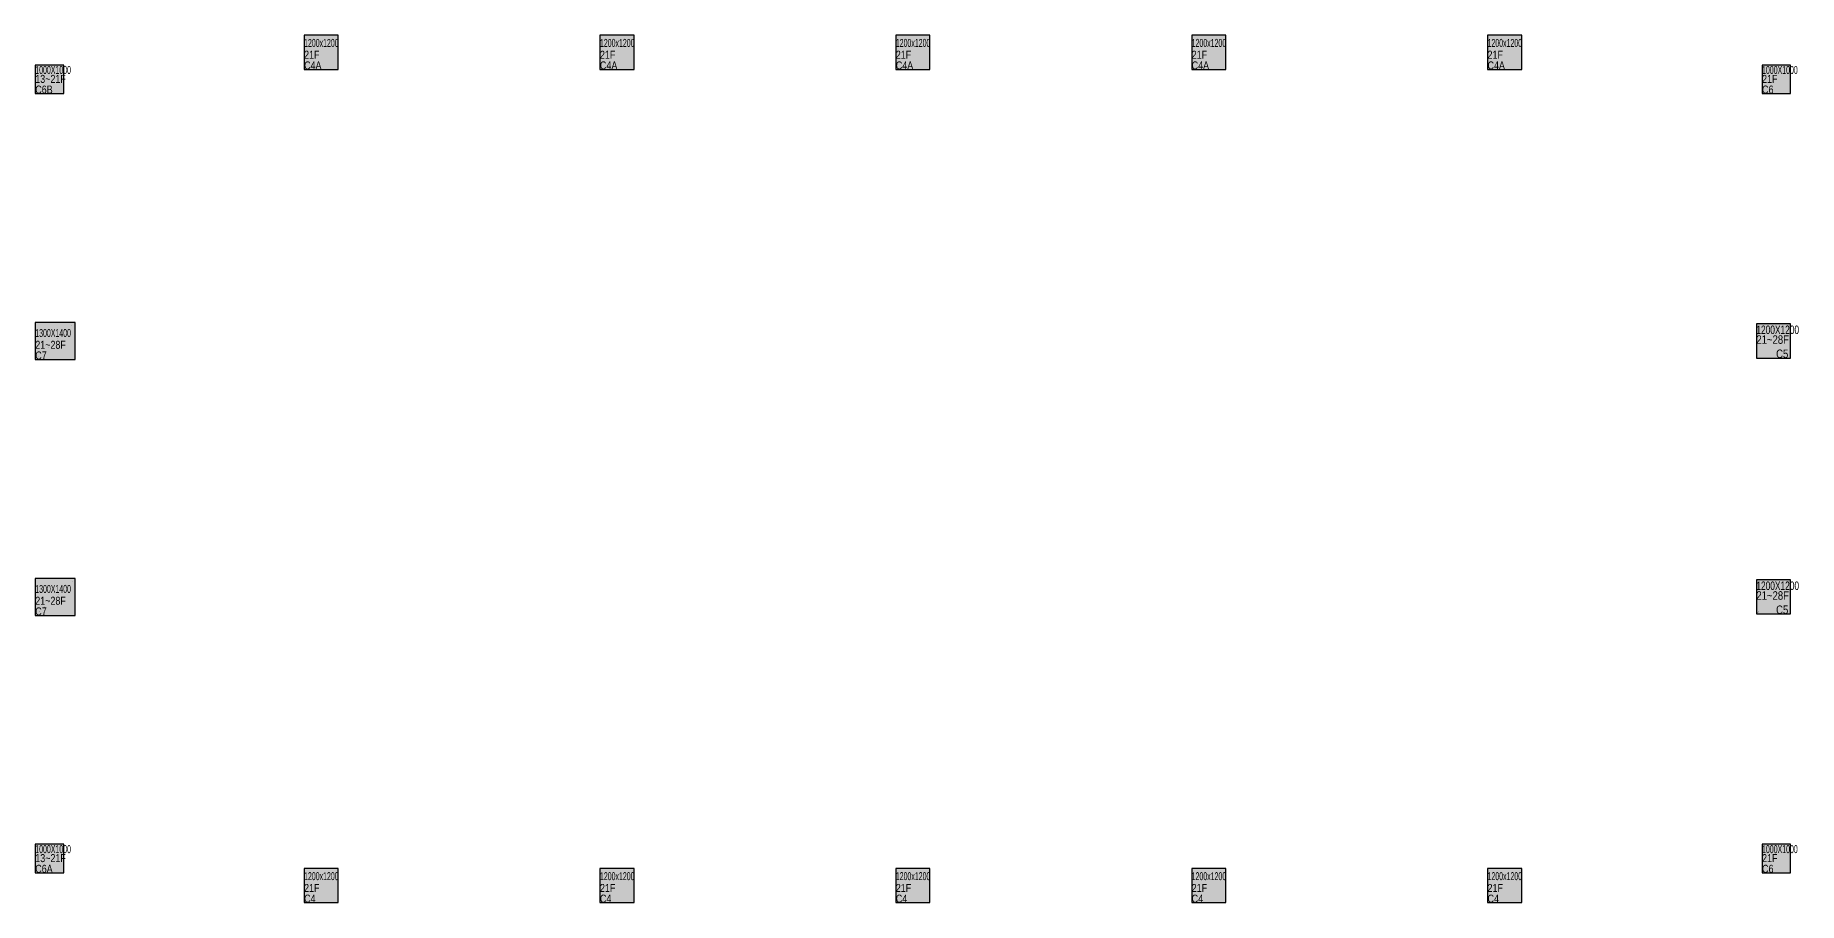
# Model space of a CAD drawing. Header units: millimetres. Extents: x -179076 to 173472, y -18667 to 271134.
# Drawn here: x 111482 to 173472, y 177856 to 208360 of the extents above; entities that cross this region are included whole.
import ezdxf

# ---------------------------------------------------------------- set-up
doc = ezdxf.new("R2010")
doc.units = ezdxf.units.MM
doc.layers.get('0').update_dxf_attribs({"lineweight": 20})
doc.layers.get('Defpoints').update_dxf_attribs({"color": 151, "lineweight": 9})
for name, color, linetype in [('X-COL-21F$0$A-254', 254, 'Continuous'), ('X-COL-21F$0$A-COL', 2, 'Continuous'), ('X-CORE_21F$0$A-CON', 2, 'Continuous')]:
    doc.layers.add(name, color=color, linetype=linetype)
doc.styles.add('X-COL-21F$0$Hrtext', font='arial.ttf', dxfattribs={"width": 0.8})

# ---------------------------------------------------------------- blocks, each defined once
blk = doc.blocks.new('X-COL-21F$0$1000X1000_13~21F_C6A')
at = {"layer": 'X-COL-21F$0$A-254'}
h = blk.add_hatch(color=256, dxfattribs=at)
h.dxf.hatch_style = 1
h.paths.add_polyline_path([(-600, 1000), (-600, 0), (400, 0), (400, 1000)])
at = {"layer": 'Defpoints', "const_width": 0.7}
blk.add_lwpolyline([(400, 1000), (-600, 0)], dxfattribs=at)
at = {"layer": 'X-COL-21F$0$A-COL'}
blk.add_lwpolyline([(-600, 0), (400, 0), (400, 1000), (-600, 1000)], close=True, dxfattribs=at)
at = {"layer": 'Defpoints', "style": 'X-COL-21F$0$Hrtext'}
for s, width, p in [('1000X1000', 0.5, (-600, 690)), ('13~21F', 0.8, (-600, 375))]:
    blk.add_text(s, height=281.2, dxfattribs=dict(at, width=width)).set_placement(p)
at = {"layer": 'Defpoints', "color": 6, "style": 'X-COL-21F$0$Hrtext', "width": 0.8}
blk.add_text('C6A', height=281.2, dxfattribs=at).set_placement((-600, 0))
blk = doc.blocks.new('X-COL-21F$0$1000X1000_13~21F_C6B')
at = {"layer": 'X-COL-21F$0$A-254'}
h = blk.add_hatch(color=256, dxfattribs=at)
h.dxf.hatch_style = 1
h.paths.add_polyline_path([(-600, 1000), (-600, 0), (400, 0), (400, 1000)])
at = {"layer": 'Defpoints', "const_width": 0.7}
blk.add_lwpolyline([(400, 1000), (-600, 0)], dxfattribs=at)
at = {"layer": 'X-COL-21F$0$A-COL'}
blk.add_lwpolyline([(-600, 0), (400, 0), (400, 1000), (-600, 1000)], close=True, dxfattribs=at)
at = {"layer": 'Defpoints', "style": 'X-COL-21F$0$Hrtext'}
for s, width, p in [('1000X1000', 0.5, (-600, 690)), ('13~21F', 0.8, (-600, 375))]:
    blk.add_text(s, height=281.2, dxfattribs=dict(at, width=width)).set_placement(p)
at = {"layer": 'Defpoints', "color": 6, "style": 'X-COL-21F$0$Hrtext', "width": 0.8}
blk.add_text('C6B', height=281.2, dxfattribs=at).set_placement((-600, 0))
blk = doc.blocks.new('X-COL-21F$0$1200X1200_21_C4')
at = {"layer": 'X-COL-21F$0$A-254'}
h = blk.add_hatch(color=256, dxfattribs=at)
h.dxf.hatch_style = 1
h.paths.add_polyline_path([(-600, 1200), (-600, 0), (600, 0), (600, 1200)])
at = {"layer": 'Defpoints', "const_width": 0.7}
blk.add_lwpolyline([(600, 1200), (-600, 0)], dxfattribs=at)
at = {"layer": 'X-COL-21F$0$A-COL'}
blk.add_lwpolyline([(-600, 0), (600, 0), (600, 1200), (-600, 1200)], close=True, dxfattribs=at)
at = {"layer": 'Defpoints', "style": 'X-COL-21F$0$Hrtext'}
for s, width, p in [('1200x1200', 0.5, (-600, 790)), ('21F', 0.8, (-600, 375))]:
    blk.add_text(s, height=281.2, dxfattribs=dict(at, width=width)).set_placement(p)
at = {"layer": 'Defpoints', "color": 6, "style": 'X-COL-21F$0$Hrtext', "width": 0.8}
blk.add_text('C4', height=281.2, dxfattribs=at).set_placement((-600, 0))
blk = doc.blocks.new('X-COL-21F$0$1200X1200_21_C4A')
at = {"layer": 'X-COL-21F$0$A-254'}
h = blk.add_hatch(color=256, dxfattribs=at)
h.dxf.hatch_style = 1
h.paths.add_polyline_path([(-600, 1600), (-600, 400), (600, 400), (600, 1600)])
at = {"layer": 'Defpoints', "const_width": 0.7}
blk.add_lwpolyline([(600, 1600), (-600, 400)], dxfattribs=at)
at = {"layer": 'X-COL-21F$0$A-COL'}
blk.add_lwpolyline([(-600, 400), (600, 400), (600, 1600), (-600, 1600)], close=True, dxfattribs=at)
at = {"layer": 'Defpoints', "style": 'X-COL-21F$0$Hrtext'}
for s, width, p in [('1200x1200', 0.5, (-600, 1190)), ('21F', 0.8, (-600, 775))]:
    blk.add_text(s, height=281.2, dxfattribs=dict(at, width=width)).set_placement(p)
at = {"layer": 'Defpoints', "color": 6, "style": 'X-COL-21F$0$Hrtext', "width": 0.8}
blk.add_text('C4A', height=281.2, dxfattribs=at).set_placement((-600, 400))
blk = doc.blocks.new('X-COL-21F$0$1200X1200_21~28F_C5')
at = {"layer": 'X-COL-21F$0$A-254'}
h = blk.add_hatch(color=256, dxfattribs=at)
h.dxf.hatch_style = 1
h.paths.add_polyline_path([(800, 600), (-400, 600), (-400, -600), (800, -600)])
at = {"layer": 'Defpoints', "const_width": 0.747}
blk.add_lwpolyline([(800, 600), (-400, -600)], dxfattribs=at)
at = {"layer": 'X-COL-21F$0$A-COL'}
blk.add_lwpolyline([(-400, -600), (800, -600), (800, 600), (-400, 600)], close=True, dxfattribs=at)
at = {"layer": 'Defpoints', "style": 'X-COL-21F$0$Hrtext'}
for s, width, p in [('21~28F', 0.8, (-400, -100)), ('1200X1200', 0.7, (-400, 243))]:
    blk.add_text(s, height=300, dxfattribs=dict(at, width=width)).set_placement(p)
at = {"layer": 'Defpoints', "color": 6, "style": 'X-COL-21F$0$Hrtext', "width": 0.8}
blk.add_text('C5', height=300, dxfattribs=at).set_placement((294, -600))
blk = doc.blocks.new('X-COL-21F$0$1000X1000_21F_C6')
at = {"layer": 'X-COL-21F$0$A-254'}
h = blk.add_hatch(color=256, dxfattribs=at)
h.dxf.hatch_style = 1
h.paths.add_polyline_path([(500, 250), (-500, 250), (-500, -750), (500, -750)])
at = {"layer": 'Defpoints', "const_width": 0.7}
blk.add_lwpolyline([(500, 250), (-500, -750)], dxfattribs=at)
at = {"layer": 'X-COL-21F$0$A-COL'}
blk.add_lwpolyline([(-500, -750), (500, -750), (500, 250), (-500, 250)], close=True, dxfattribs=at)
at = {"layer": 'Defpoints', "style": 'X-COL-21F$0$Hrtext'}
for s, width, p in [('1000X1000', 0.5, (-500, -60)), ('21F', 0.8, (-500, -375))]:
    blk.add_text(s, height=281.2, dxfattribs=dict(at, width=width)).set_placement(p)
at = {"layer": 'Defpoints', "color": 6, "style": 'X-COL-21F$0$Hrtext', "width": 0.8}
blk.add_text('C6', height=281.2, dxfattribs=at).set_placement((-500, -750))
blk = doc.blocks.new('X-COL-21F$0$1300X1400_21~28F_C7')
at = {"layer": 'X-COL-21F$0$A-254'}
h = blk.add_hatch(color=256, dxfattribs=at)
h.dxf.hatch_style = 1
h.paths.add_polyline_path([(-600, 1250), (-600, -50), (800, -50), (800, 1250)])
at = {"layer": 'Defpoints', "const_width": 0.7}
blk.add_lwpolyline([(800, 1250), (-600, -50)], dxfattribs=at)
at = {"layer": 'X-COL-21F$0$A-COL'}
blk.add_lwpolyline([(-600, -50), (800, -50), (800, 1250), (-600, 1250)], close=True, dxfattribs=at)
at = {"layer": 'Defpoints', "style": 'X-COL-21F$0$Hrtext'}
for s, width, p in [('1300X1400', 0.5, (-600, 740)), ('21~28F', 0.8, (-600, 325))]:
    blk.add_text(s, height=281.2, dxfattribs=dict(at, width=width)).set_placement(p)
at = {"layer": 'Defpoints', "color": 6, "style": 'X-COL-21F$0$Hrtext', "width": 0.8}
blk.add_text('C7', height=281.2, dxfattribs=at).set_placement((-600, -50))
blk = doc.blocks.new('X-COL-21F')
at = {"layer": 'X-COL-21F$0$A-COL'}
for name, p in [('X-COL-21F$0$1200X1200_21_C4A', (184199, 65921)), ('X-COL-21F$0$1200X1200_21_C4A', (194599, 65921)), ('X-COL-21F$0$1200X1200_21_C4A', (204999, 65921)), ('X-COL-21F$0$1200X1200_21_C4A', (215399, 65921)), ('X-COL-21F$0$1200X1200_21_C4A', (225799, 65921)), ('X-COL-21F$0$1000X1000_13~21F_C6B', (174749, 65471)), ('X-COL-21F$0$1000X1000_21F_C6', (235349, 66221)), ('X-COL-21F$0$1300X1400_21~28F_C7', (174749, 56171)), ('X-COL-21F$0$1200X1200_21~28F_C5', (235049, 56771)), ('X-COL-21F$0$1300X1400_21~28F_C7', (174749, 47171)), ('X-COL-21F$0$1200X1200_21~28F_C5', (235049, 47771)), ('X-COL-21F$0$1000X1000_13~21F_C6A', (174749, 38071)), ('X-COL-21F$0$1000X1000_21F_C6', (235349, 38821)), ('X-COL-21F$0$1200X1200_21_C4', (184199, 37021)), ('X-COL-21F$0$1200X1200_21_C4', (194599, 37021)), ('X-COL-21F$0$1200X1200_21_C4', (204999, 37021)), ('X-COL-21F$0$1200X1200_21_C4', (215399, 37021)), ('X-COL-21F$0$1200X1200_21_C4', (225799, 37021))]:
    blk.add_blockref(name, p, dxfattribs=at)
blk = doc.blocks.new('A$C42c6cb87')
blk.add_blockref('X-COL-21F', (-69849, -105871))

msp = doc.modelspace()

# ---------------------------------------------------------------- block references
at = {"layer": 'X-CORE_21F$0$A-CON'}
msp.add_blockref('A$C42c6cb87', (7182.5, 246710.1), dxfattribs=at)

doc.saveas('drawing.dxf')
